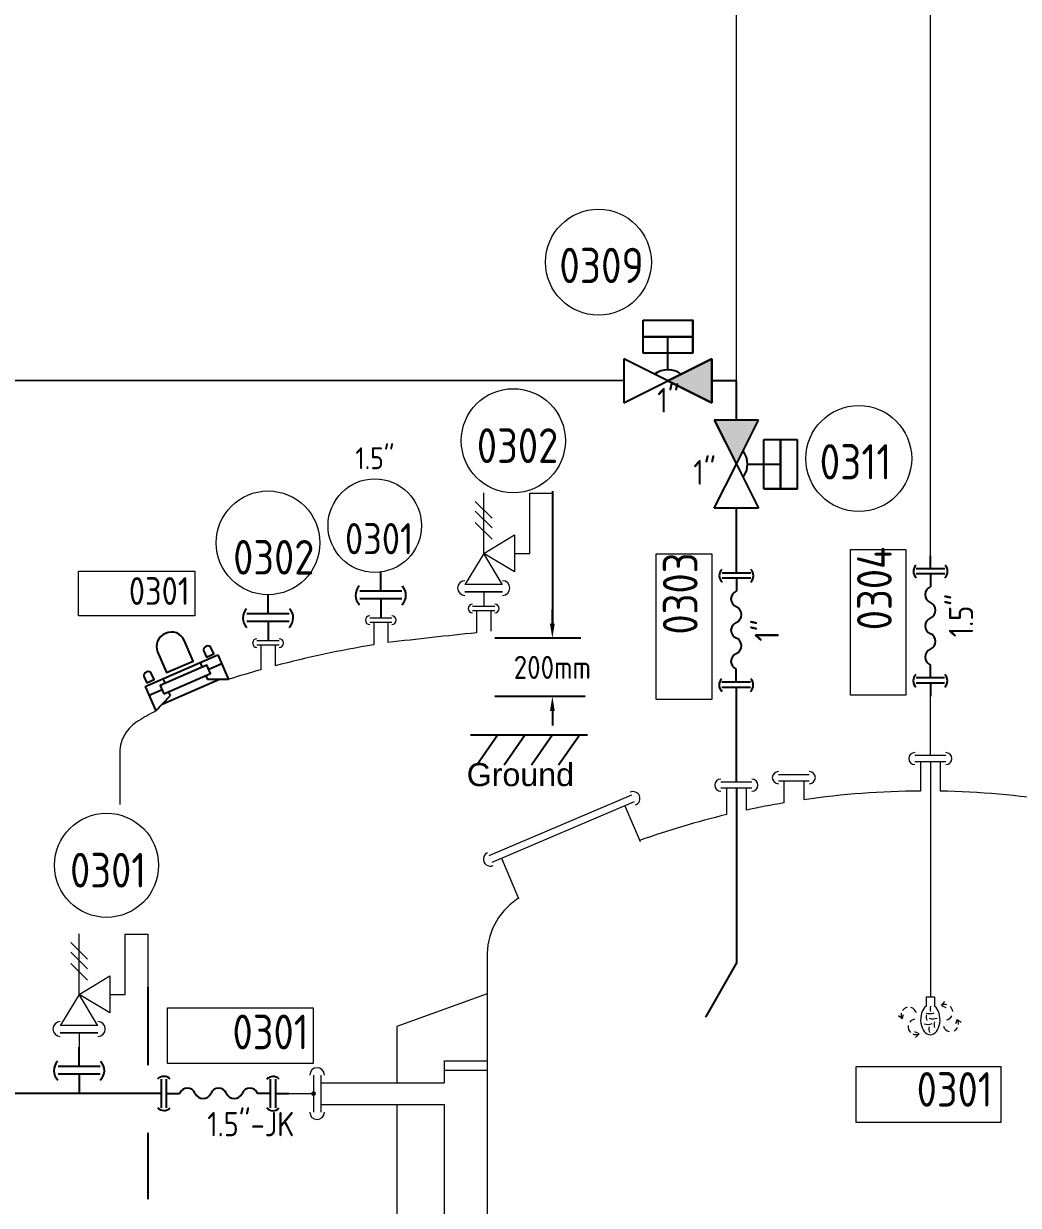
# Model space of a CAD drawing. Header units: millimetres. Extents: x -68339142 to 208, y -167 to 82456658.
# Drawn here: x -68328338.8 to -68327993.9, y 82448526.5 to 82448936 of the extents above; entities that cross this region are included whole.
import ezdxf

# ---------------------------------------------------------------- set-up
doc = ezdxf.new("R2010")
doc.units = ezdxf.units.MM
doc.header["$MEASUREMENT"] = 0
doc.linetypes.add('JIS_02_0.7', pattern=[1.35, 0.75, -0.6])
for name, color, linetype in [('WFI', 100, 'Continuous'), ('冷冻水出', 52, 'Continuous'), ('显示层', 40, 'JIS_02_0.7'), ('药液', 210, 'Continuous')]:
    doc.layers.add(name, color=color, linetype=linetype)
doc.styles.add('SimHei', font='arial.ttf')
doc.styles.get("Standard").update_dxf_attribs({"font": 'gbenor.shx', "bigfont": 'gbcbig.shx'})
doc.dimstyles.get("Standard").update_dxf_attribs({"dimtxt": 0.18, "dimasz": 0.18, "dimexe": 0.18, "dimexo": 0.0625, "dimgap": 0.09, "dimtad": 0, "dimtih": 1, "dimtoh": 1, "dimdec": 4, "dimzin": 0, "dimdsep": 46, "dimtxsty": 'Standard', "dimcen": 0.09, "dimadec": 0, "dimazin": 0, "dimtfac": 1, "dimtdec": 4, "dimtofl": 0, "dimtmove": 0, "dimatfit": 3, "dimfxl": 1, "dimtolj": 1, "dimtzin": 0, "dimarcsym": 0})

# ---------------------------------------------------------------- blocks, each defined once
blk = doc.blocks.new('*U94')
at = {"color": 7, "linetype": 'ByBlock', "lineweight": 9}
for p, q in [((0, 13.74), (0, 29.42)), ((11.94, 13.74), (11.94, 29.39)), ((11.94, 29.39), (17.83, 29.39)), ((17.83, 29.39), (17.83, 15.59)), ((-2.17, 27.23), (2.2, 22.87)), ((-2.17, 24.72), (2.2, 20.35)), ((-2.17, 21.78), (2.2, 17.41)), ((0, 13.74), (8.01, 18.55)), ((8.01, 18.55), (8.01, 8.93)), ((0, 13.74), (-4.81, 5.72)), ((8.01, 8.93), (0, 13.74)), ((4.81, 5.72), (0, 13.74)), ((8.01, 13.74), (11.94, 13.74)), ((-4.88, 5.72), (4.88, 5.72)), ((4.88, 3.77), (-4.88, 3.77)), ((-4.88, 3.77), (4.88, 3.77)), ((-4.81, 5.72), (4.81, 5.72)), ((0, 3.77), (0, 0))]:
    blk.add_line(p, q, dxfattribs=at)
at = {"color": 1, "linetype": 'ByBlock', "lineweight": 9}
blk.add_circle((7.12, 47.21), 13.5, dxfattribs=at)
at = {"color": 7, "linetype": 'ByBlock', "lineweight": 9}
for centre, start, end in [((-4.88, 4.75), 90, 270), ((4.88, 4.75), 270, 90)]:
    blk.add_arc(centre, 1.91, start, end, dxfattribs=at)
at = {"color": 1, "linetype": 'ByBlock', "lineweight": 9}
for tag, p, height, flags in [('YQJ_CODE', (-1.59, 49.79), 9, 2), ('YQJ_ITEMID', (12.3, -9.27), 5, 1), ('YQJ_CLASS_NAME', (12.34, -15.05), 5, 1), ('品牌', (13.52, -20.57), 5, 1), ('供电电源', (13.41, -26.42), 5, 1), ('控制方式', (13.73, -33.14), 5, 1), ('输出信号类型1', (14.15, -39.41), 5, 1), ('输出信号类型2', (13.98, -46.43), 5, 1)]:
    blk.add_attdef(tag, p, '', height=height, dxfattribs=dict(at, flags=flags))
for tag, p, height in [('YQJ_NO', (-2.35, 41.44), 9), ('尺寸', (-3.91, -23.23), 6.3)]:
    blk.add_attdef(tag, p, '', height=height, dxfattribs=at)
blk = doc.blocks.new('*U274')
at = {"color": 0}
for p, q in [((3.38, -3.71), (3.38, 3.71)), ((4.72, -3.71), (4.72, 3.71)), ((31.7, -3.76), (31.7, 3.66)), ((33.04, -3.76), (33.04, 3.66)), ((3.38, 0), (0, 0)), ((4.72, 0), (8.1, 0)), ((31.7, -0.05), (28.32, -0.05)), ((33.04, -0.05), (36.42, -0.05))]:
    blk.add_line(p, q, dxfattribs=at)
at = {"color": 1, "linetype": 'ByBlock', "lineweight": 9}
blk.add_lwpolyline([(42.77, 7.77), (4.97, 7.77), (4.97, 22.17), (42.77, 22.17)], close=True, dxfattribs=at)
at = {"color": 0}
for centre, radius, start, end in [((4.03, 2.09), 2.34, 46.4792, 135.7809), ((32.35, 2.04), 2.34, 46.4792, 135.7809), ((10.12, -0.84), 2.19, 22.6199, 157.3801), ((18.22, -0.84), 2.19, 22.6199, 157.3801), ((26.32, -0.84), 2.19, 22.6199, 157.3801), ((14.17, 0.84), 2.19, 202.6199, 337.3801), ((22.27, 0.84), 2.19, 202.6199, 337.3801), ((4.03, -2.09), 2.34, 224.2191, 313.5208), ((32.35, -2.14), 2.34, 224.2191, 313.5208)]:
    blk.add_arc(centre, radius, start, end, dxfattribs=at)
at = {"color": 1, "linetype": 'ByBlock', "lineweight": 9}
for tag, p, height, flags in [('YQJ_CODE', (5.45, 11.57), 9, 2), ('YQJ_ITEMID', (27.59, -18.03), 5, 1), ('YQJ_CLASS_NAME', (28.04, -23.51), 5, 1)]:
    blk.add_attdef(tag, p, '', height=height, dxfattribs=dict(at, flags=flags))
for tag, p, height in [('YQJ_NO', (21.81, 11.43), 9), ('尺寸', (15.28, -11.11), 6.3)]:
    blk.add_attdef(tag, p, '', height=height, dxfattribs=at)
blk = doc.blocks.new('*U40')
at = {"color": 0}
for p, q in [((0, 6.99), (0, 12)), ((5.49, 6.99), (-5.49, 6.99)), ((5.49, 5.01), (-5.49, 5.01)), ((0, 5.01), (0, 0))]:
    blk.add_line(p, q, dxfattribs=at)
for centre, start, end in [((-3.1, 5.97), 136.4792, 225.7809), ((3.1, 5.97), 314.2191, 43.5208)]:
    blk.add_arc(centre, 3.47, start, end, dxfattribs=at)
blk = doc.blocks.new('*U107')
at = {"color": 0}
for p, q in [((3.38, -3.71), (3.38, 3.71)), ((4.72, -3.71), (4.72, 3.71)), ((31.7, -3.76), (31.7, 3.66)), ((33.04, -3.76), (33.04, 3.66)), ((3.38, 0), (0, 0)), ((4.72, 0), (8.1, 0)), ((31.7, -0.05), (28.32, -0.05)), ((33.04, -0.05), (36.42, -0.05))]:
    blk.add_line(p, q, dxfattribs=at)
at = {"color": 1, "linetype": 'ByBlock', "lineweight": 9}
blk.add_lwpolyline([(38.03, 6.35), (0.23, 6.35), (0.23, 20.75), (38.03, 20.75)], close=True, dxfattribs=at)
at = {"color": 0}
for centre, radius, start, end in [((4.03, 2.09), 2.34, 46.4792, 135.7809), ((32.35, 2.04), 2.34, 46.4792, 135.7809), ((10.12, -0.84), 2.19, 22.6199, 157.3801), ((18.22, -0.84), 2.19, 22.6199, 157.3801), ((26.32, -0.84), 2.19, 22.6199, 157.3801), ((14.17, 0.84), 2.19, 202.6199, 337.3801), ((22.27, 0.84), 2.19, 202.6199, 337.3801), ((4.03, -2.09), 2.34, 224.2191, 313.5208), ((32.35, -2.14), 2.34, 224.2191, 313.5208)]:
    blk.add_arc(centre, radius, start, end, dxfattribs=at)
at = {"color": 1, "linetype": 'ByBlock', "lineweight": 9}
for tag, p, height, flags in [('YQJ_CODE', (0.71, 10.15), 9, 2), ('YQJ_ITEMID', (27.59, -18.03), 5, 1), ('YQJ_CLASS_NAME', (28.04, -23.51), 5, 1)]:
    blk.add_attdef(tag, p, '', height=height, dxfattribs=dict(at, flags=flags))
for tag, p, height in [('YQJ_NO', (17.08, 10.01), 9), ('尺寸', (15.28, -11.11), 6.3)]:
    blk.add_attdef(tag, p, '', height=height, dxfattribs=at)
blk = doc.blocks.new('*U96')
at = {"color": 7}
for p, q in [((-14.77, 1.84), (8.79, 12.04)), ((8.79, 12.04), (12.25, 4.05)), ((3.04, 9.55), (3.72, 7.99)), ((10.06, 9.11), (5.86, 7.3)), ((9.31, 4.04), (-9.31, -4.04)), ((-9.02, 4.33), (-8.34, 2.77)), ((4.88, 5.3), (5.44, 4.02)), ((12.25, 4.05), (5.44, 4.02)), ((-14.77, 1.84), (-11.31, -6.14)), ((-9.3, 0.73), (-13.5, -1.08)), ((-7.18, 0.08), (-6.62, -1.2)), ((-11.31, -6.14), (-6.62, -1.2))]:
    blk.add_line(p, q, dxfattribs=at)
at = {"color": 1, "linetype": 'ByBlock', "lineweight": 9}
blk.add_lwpolyline([(-36.43, 39.14), (1.37, 39.14), (1.37, 24.74), (-36.43, 24.74)], close=True, dxfattribs=at)
at = {"color": 7}
for points in [[(-10.74, 13.07), (-7.83, 6.34), (0.77, 10.05), (-2.15, 16.79)], [(4.27, 13.21), (5.09, 11.33), (7.49, 12.37), (6.68, 14.25)], [(-15.09, 4.85), (-14.28, 2.97), (-11.87, 4.01), (-12.69, 5.9)]]:
    blk.add_lwpolyline(points, dxfattribs=at)
blk.add_lwpolyline([(-8.73, -0.59), (6.43, 5.97), (5.27, 8.66), (-9.89, 2.1)], close=True, dxfattribs=at)
for centre, major_axis in [((-6.44, 14.93), (-4.3, -1.86)), ((5.48, 13.73), (-1.2, -0.52)), ((-13.89, 5.37), (-1.2, -0.52))]:
    blk.add_ellipse(centre, major_axis=major_axis, ratio=0.951302, start_param=3.141593, end_param=6.283185, dxfattribs=at)
at = {"color": 1, "linetype": 'ByBlock', "lineweight": 9}
for tag, p, height, flags in [('YQJ_CODE', (-33.78, 28.34), 9, 2), ('YQJ_ITEMID', (12.3, -9.27), 5, 1), ('YQJ_CLASS_NAME', (12.34, -15.05), 5, 1), ('品牌', (13.52, -20.57), 5, 1), ('供电电源', (13.41, -26.42), 5, 1), ('控制方式', (13.73, -33.14), 5, 1), ('输出信号类型1', (14.15, -39.41), 5, 1), ('输出信号类型2', (13.98, -46.43), 5, 1)]:
    blk.add_attdef(tag, p, '', height=height, dxfattribs=dict(at, flags=flags))
for tag, p, height in [('YQJ_NO', (-20.08, 28.25), 9), ('尺寸', (-1.65, -7.04), 3.5)]:
    blk.add_attdef(tag, p, '', height=height, dxfattribs=at)
blk = doc.blocks.new('*U67')
at = {"color": 1, "linetype": 'ByBlock', "lineweight": 9}
blk.add_circle((0, 13.5), 13.5, dxfattribs=at)
at = {"color": 1, "linetype": 'ByBlock', "lineweight": 13, "flags": 2}
blk.add_attdef('YQJ_CODE', (-6.47, 13.23), '', height=9, dxfattribs=at)
at = {"color": 1, "linetype": 'ByBlock', "lineweight": 13}
blk.add_attdef('YQJ_NO', (-9.08, 5.24), '', height=9, dxfattribs=at)
at = {"color": 1, "linetype": 'ByBlock', "lineweight": 9, "flags": 1}
for tag, p in [('YQJ_ITEMID', (23.25, 7.98)), ('YQJ_CLASS_NAME', (23.27, 3.68)), ('品牌', (23.69, -0.69)), ('供电电源', (23.78, -5.23)), ('控制方式', (23.91, -9.99)), ('量程上限', (23.64, -14.93)), ('量程下限', (23.51, -19.97)), ('输入信号类型1', (23.46, -25.29)), ('输入信号类型2', (23.28, -30.48))]:
    blk.add_attdef(tag, p, '', height=5, dxfattribs=at)
at = {"color": 1, "linetype": 'ByBlock', "lineweight": 9}
blk.add_attdef('尺寸', (-11.61, -20.93), '', height=6.3, dxfattribs=at)
blk = doc.blocks.new('*U262')
at = {"color": 7, "linetype": 'ByBlock', "lineweight": 9}
for p, q in [((0, 3.81), (0, 0)), ((-1.12, 0), (1.12, 0)), ((-1.12, 0), (-1.12, -2.43)), ((1.12, 0), (1.12, -2.43)), ((2.94, -2.25), (3.8, -1.28)), ((2.94, -2.25), (4.03, -2.83)), ((-7.31, -5.79), (-8.32, -4.97)), ((-7.31, -5.79), (-6.95, -4.59)), ((6.97, -5.93), (6.55, -7.09)), ((6.97, -5.93), (8.06, -6.65)), ((-2.95, -9.68), (-4.08, -9.17)), ((-2.95, -9.68), (-3.89, -10.58))]:
    blk.add_line(p, q, dxfattribs=at)
at = {"color": 1, "linetype": 'ByBlock', "lineweight": 9}
blk.add_lwpolyline([(-19.37, -32.64), (18.43, -32.64), (18.43, -18.24), (-19.37, -18.24)], close=True, dxfattribs=at)
at = {"color": 7, "linetype": 'ByBlock', "lineweight": 9}
for centre, radius, start, end in [((-5.61, -4.72), 2.01, 102.1827, 145.247), ((-5.61, -4.72), 2.01, 14.7868, 74.6837), ((2.13, -3.11), 2.18, 162.5937, 200.2735), ((3.85, -4.05), 2.01, 76.8892, 116.7722), ((3.85, -4.05), 2.01, 5.0626, 48.8483), ((-5.61, -4.72), 2.01, 166.9113, 212.0614), ((-3.77, -7.85), 2.01, 96.8728, 141.4084), ((-0.15, -1.44), 2.96, 251.3051, 292.5207), ((1.1, -5.4), 2.18, 162.5937, 200.2735), ((0.62, -2.81), 2.96, 251.3051, 292.5207), ((3.85, -4.05), 2.01, 279.4976, 332.2712), ((5.32, -7.08), 2.01, 356.7415, 34.6862), ((-3.77, -7.85), 2.01, 170.8055, 226.8648), ((-0.63, -4.24), 2.96, 251.3051, 292.5207), ((1.8, -8.53), 2.18, 162.5937, 200.2735), ((3.15, -7.22), 2.18, 162.5937, 200.2735), ((5.32, -7.08), 2.01, 197.4115, 258.7926), ((5.32, -7.08), 2.01, 296.0488, 333.2068), ((-3.77, -7.85), 2.01, 246.4553, 294.1474)]:
    blk.add_arc(centre, radius, start, end, dxfattribs=at)
blk.add_ellipse((0, -5.95), major_axis=(0, 3.93), ratio=0.642386, start_param=0.459028, end_param=5.823028, dxfattribs=at)
at = {"color": 1, "linetype": 'ByBlock', "lineweight": 9}
for tag, p, height, flags in [('YQJ_ITEMID', (18.41, -12.11), 5, 1), ('YQJ_CLASS_NAME', (18.82, -17.53), 5, 1), ('YQJ_CODE', (-16.9, -28.43), 9, 2)]:
    blk.add_attdef(tag, p, '', height=height, dxfattribs=dict(at, flags=flags))
blk.add_attdef('YQJ_NO', (-3.55, -28.63), '', height=9, dxfattribs=at)
blk = doc.blocks.new('*U348')
at = {"color": 7, "linetype": 'ByBlock', "lineweight": 9}
for p, q in [((0, 13.74), (0, 29.42)), ((11.94, 13.74), (11.94, 29.39)), ((11.94, 29.39), (17.83, 29.39)), ((17.83, 29.39), (17.83, 15.59)), ((-2.17, 27.23), (2.2, 22.87)), ((-2.17, 24.72), (2.2, 20.35)), ((-2.17, 21.78), (2.2, 17.41)), ((0, 13.74), (8.01, 18.55)), ((8.01, 18.55), (8.01, 8.93)), ((0, 13.74), (-4.81, 5.72)), ((8.01, 8.93), (0, 13.74)), ((4.81, 5.72), (0, 13.74)), ((8.01, 13.74), (11.94, 13.74)), ((-4.88, 5.72), (4.88, 5.72)), ((4.88, 3.77), (-4.88, 3.77)), ((-4.88, 3.77), (4.88, 3.77)), ((-4.81, 5.72), (4.81, 5.72)), ((0, 3.77), (0, 0))]:
    blk.add_line(p, q, dxfattribs=at)
at = {"color": 1, "linetype": 'ByBlock', "lineweight": 9}
blk.add_circle((7.69, 42.95), 13.5, dxfattribs=at)
at = {"color": 7, "linetype": 'ByBlock', "lineweight": 9}
for centre, start, end in [((-4.88, 4.75), 90, 270), ((4.88, 4.75), 270, 90)]:
    blk.add_arc(centre, 1.91, start, end, dxfattribs=at)
at = {"color": 1, "linetype": 'ByBlock', "lineweight": 9}
for tag, p, height, flags in [('YQJ_CODE', (-1.02, 45.53), 9, 2), ('YQJ_ITEMID', (12.3, -9.27), 5, 1), ('YQJ_CLASS_NAME', (12.34, -15.05), 5, 1), ('品牌', (13.52, -20.57), 5, 1), ('供电电源', (13.41, -26.42), 5, 1), ('控制方式', (13.73, -33.14), 5, 1), ('输出信号类型1', (14.15, -39.41), 5, 1), ('输出信号类型2', (13.98, -46.43), 5, 1)]:
    blk.add_attdef(tag, p, '', height=height, dxfattribs=dict(at, flags=flags))
for tag, p, height in [('YQJ_NO', (-1.78, 37.18), 9), ('尺寸', (-3.91, -23.23), 6.3)]:
    blk.add_attdef(tag, p, '', height=height, dxfattribs=at)
blk = doc.blocks.new('*D440')
at = {"layer": 'Defpoints', "color": 0, "linetype": 'ByBlock', "transparency": 16777216}
for p in [(-68328145.54, 82448723.03), (-68328155.46, 82448702.84), (-68328144.04, 82448702.84)]:
    blk.add_point(p, dxfattribs=at)
at = {"layer": '显示层', "color": 0, "linetype": 'ByBlock', "lineweight": -2, "transparency": 16777216}
for p, q in [((-68328155.46, 82448728.03), (-68328155.46, 82448733.03)), ((-68328145.54, 82448723.03), (-68328175.46, 82448723.03)), ((-68328144.04, 82448702.84), (-68328175.46, 82448702.84)), ((-68328155.46, 82448697.84), (-68328155.46, 82448692.84))]:
    blk.add_line(p, q, dxfattribs=at)
at = {"layer": '显示层', "color": 0, "linetype": 'ByBlock', "transparency": 16777216}
for points in [[(-68328156.29, 82448728.03), (-68328154.63, 82448728.03), (-68328155.46, 82448723.03)], [(-68328156.29, 82448697.84), (-68328154.63, 82448697.84), (-68328155.46, 82448702.84)]]:
    blk.add_solid(points, dxfattribs=at)
at = {"layer": '显示层', "color": 0, "linetype": 'ByBlock', "transparency": 16777216, "insert": (-68328155.46, 82448712.93), "char_height": 8, "attachment_point": 5}
blk.add_mtext('\\A1;200mm', dxfattribs=at)
blk = doc.blocks.new('*U290')
at = {"color": 0}
for p, q in [((-6.33, 7.03), (-6.33, 15.47)), ((-6.33, 15.47), (6.33, 15.47)), ((6.33, 11.25), (-6.33, 11.25)), ((-6.33, 11.25), (6.33, 11.25)), ((0, 2.81), (0, 11.25)), ((6.33, 7.03), (-6.33, 7.03)), ((0, 0), (-11.25, 5.62)), ((-11.25, 5.62), (-11.25, -5.62)), ((0, 0), (11.25, 5.62)), ((11.25, 5.62), (11.25, -5.62)), ((-11.25, -5.62), (0, 0)), ((11.25, -5.62), (0, 0))]:
    blk.add_line(p, q, dxfattribs=at)
blk.add_lwpolyline([(6.33, 7.03), (6.33, 7.03), (6.33, 15.47), (6.33, 15.47)], close=True, dxfattribs=at)
at = {"color": 1, "linetype": 'ByBlock', "lineweight": 9}
blk.add_circle((-17.72, 30.27), 13.5, dxfattribs=at)
at = {"color": 0}
blk.add_arc((0, -2.81), 5.62, 53.1301, 126.8699, dxfattribs=at)
at = {"color": 1, "linetype": 'ByBlock', "lineweight": 9}
for tag, p, height, flags in [('YQJ_CODE', (-25.43, 32.95), 9, 2), ('YQJ_ITEMID', (12.3, -9.27), 5, 1), ('YQJ_CLASS_NAME', (12.34, -15.05), 5, 1), ('品牌', (13.52, -20.57), 5, 1), ('供电电源', (13.41, -26.42), 5, 1), ('控制方式', (13.73, -33.14), 5, 1), ('输出信号类型1', (14.15, -39.41), 5, 1), ('输出信号类型2', (13.98, -46.43), 5, 1)]:
    blk.add_attdef(tag, p, '', height=height, dxfattribs=dict(at, flags=flags))
for tag, p, height in [('YQJ_NO', (-27.71, 24.94), 9), ('尺寸', (-2.71, -8.1), 6.3)]:
    blk.add_attdef(tag, p, '', height=height, dxfattribs=at)
blk = doc.blocks.new('*U346')
h = blk.add_hatch(color=256)
h.dxf.hatch_style = 1
h.paths.add_polyline_path([(11.25, -5.62), (11.25, 5.63), (0, 0)])
at = {"color": 0}
for p, q in [((11.25, 5.63), (0, 0)), ((11.25, -5.62), (11.25, 5.63)), ((0, 0), (11.25, -5.62))]:
    blk.add_line(p, q, dxfattribs=at)
blk = doc.blocks.new('*U347')
at = {"color": 0}
for p, q in [((5.62, 11.25), (-5.63, 11.25)), ((-5.63, 11.25), (0, 0)), ((0, 0), (5.62, 11.25)), ((7.03, -6.33), (7.03, 6.33)), ((7.03, 6.33), (15.47, 6.33)), ((11.25, -6.33), (11.25, 6.33)), ((11.25, 6.33), (11.25, -6.33)), ((15.47, 6.33), (15.47, -6.33)), ((-5.63, -11.25), (0, 0)), ((0, 0), (5.62, -11.25)), ((2.81, 0), (11.25, 0)), ((5.62, -11.25), (-5.63, -11.25))]:
    blk.add_line(p, q, dxfattribs=at)
blk.add_lwpolyline([(7.03, -6.33), (7.03, -6.33), (15.47, -6.33), (15.47, -6.33)], close=True, dxfattribs=at)
at = {"color": 1, "linetype": 'ByBlock', "lineweight": 9}
blk.add_circle((31.24, 1.44), 13.5, dxfattribs=at)
at = {"color": 0}
blk.add_arc((-2.81, 0), 5.63, 323.1302, 36.87, dxfattribs=at)
at = {"color": 1, "linetype": 'ByBlock', "lineweight": 9}
for tag, p, height, flags in [('YQJ_CODE', (23.53, 4.11), 9, 2), ('YQJ_ITEMID', (12.3, -9.27), 5, 1), ('YQJ_CLASS_NAME', (12.34, -15.05), 5, 1), ('品牌', (13.52, -20.57), 5, 1), ('供电电源', (13.41, -26.42), 5, 1), ('控制方式', (13.73, -33.14), 5, 1), ('输出信号类型1', (14.15, -39.41), 5, 1), ('输出信号类型2', (13.98, -46.43), 5, 1)]:
    blk.add_attdef(tag, p, '', height=height, dxfattribs=dict(at, flags=flags))
for tag, p, height in [('YQJ_NO', (21.25, -3.9), 9), ('尺寸', (-10.99, -5.24), 6.3)]:
    blk.add_attdef(tag, p, '', height=height, dxfattribs=at)
blk = doc.blocks.new('*U43')
h = blk.add_hatch(color=256)
h.dxf.hatch_style = 1
h.paths.add_polyline_path([(5.625, 11.25), (-5.625, 11.25), (0, 0)])
at = {"color": 0}
for p, q in [((5.625, 11.25), (-5.625, 11.25)), ((-5.625, 11.25), (0, 0)), ((0, 0), (5.625, 11.25))]:
    blk.add_line(p, q, dxfattribs=at)
blk = doc.blocks.new('*U458')
at = {"color": 1, "linetype": 'ByBlock', "lineweight": 9}
blk.add_circle((0, 13.5), 13.5, dxfattribs=at)
blk.add_attdef('尺寸', (-5.58, 29.8), '', height=6.3, dxfattribs=at)
at = {"color": 1, "linetype": 'ByBlock', "lineweight": 13, "flags": 2}
blk.add_attdef('YQJ_CODE', (-5.23, 13.23), '', height=9, dxfattribs=at)
at = {"color": 1, "linetype": 'ByBlock', "lineweight": 13}
blk.add_attdef('YQJ_NO', (-8.61, 5.24), '', height=9, dxfattribs=at)
at = {"color": 1, "linetype": 'ByBlock', "lineweight": 9, "flags": 1}
for tag, p in [('YQJ_ITEMID', (25, 7.98)), ('YQJ_CLASS_NAME', (25.01, 3.68)), ('品牌', (25.43, -0.69)), ('供电电源', (25.52, -5.23)), ('控制方式', (25.66, -9.99)), ('量程上限', (25.39, -14.93)), ('量程下限', (25.26, -19.97)), ('输入信号类型1', (25.21, -25.29)), ('输入信号类型2', (25.03, -30.48))]:
    blk.add_attdef(tag, p, '', height=5, dxfattribs=at)
blk = doc.blocks.new('TANK_N_BIG_L')
at = {"linetype": 'ByBlock', "lineweight": 5}
for p, q in [((219.24, 117.16), (208.51, 117.16)), ((219.24, 115.01), (208.51, 115.01)), ((210.43, 115.01), (210.43, 104.83)), ((217.31, 115.01), (217.31, 104.83)), ((161.19, 110.57), (171.92, 110.57)), ((152, 107.96), (141.27, 107.96)), ((161.19, 108.42), (171.92, 108.42)), ((163.12, 108.42), (163.12, 100.74)), ((170, 108.42), (170, 101.82)), ((110.26, 103.36), (60.84, 82.38)), ((152, 105.81), (141.27, 105.81)), ((143.2, 105.81), (143.2, 96.67)), ((150.08, 105.81), (150.08, 98.24)), ((111.22, 101.09), (61.8, 80.11)), ((60.26, 47.02), (60.26, -283.59)), ((60.26, 34.63), (28.94, 23.23)), ((28.94, 23.23), (28.94, 3.73)), ((45.35, 11.35), (60.26, 11.35)), ((45.35, 11.35), (45.35, 3.73)), ((0, 6.44), (0, -6.44)), ((2.58, 6.44), (2.58, -6.44)), ((45.35, 8.13), (60.26, 8.13)), ((2.58, 3.73), (45.35, 3.73)), ((2.58, -3.73), (45.35, -3.73)), ((28.94, -3.73), (28.94, -140.59)), ((45.35, -3.73), (45.35, -146.57))]:
    blk.add_line(p, q, dxfattribs=at)
at = {"lineweight": 5}
for p, q in [((108, 99.72), (113.26, 87.34)), ((65.18, 81.54), (71.07, 67.65))]:
    blk.add_line(p, q, dxfattribs=at)
at = {"linetype": 'ByBlock', "lineweight": 5}
for centre, radius, start, end in [((208.51, 116.08), 2.1, 90, 270), ((219.24, 116.08), 2.1, 270, 90), ((161.19, 109.49), 2.1, 90, 270), ((171.92, 109.49), 2.1, 270, 90), ((141.27, 106.89), 2.1, 90, 270), ((152, 106.89), 2.1, 270, 90), ((110.77, 102.24), 2.42, 293.0008, 113.0008), ((211.86, -187.23), 292.07, 90.2811, 98.2421), ((211.54, -195.61), 300.5, 81.1553, 88.9004), ((212.19, -190.19), 295.04, 99.5749, 102.154), ((212.19, -190.19), 295.04, 103.524, 109.6249), ((61.32, 81.24), 2.42, 113.0008, 293.0008), ((83.33, 48.1), 23.08, 123.8959, 182.4966), ((190.54, -119.56), 222.09, 122.5441, 122.7331), ((1.29, 6.44), 2.52, 0, 180), ((1.29, -6.44), 2.52, 180, 0)]:
    blk.add_arc(centre, radius, start, end, dxfattribs=at)
blk = doc.blocks.new('Jacket_Symbol_01')
blk.add_circle((0, 0), 0.5)

msp = doc.modelspace()

# ---------------------------------------------------------------- linework, layer by layer
for p, q in [((-68328155.45884, 82448774.03239), (-68328155.45884, 82448751.08098)), ((-68328295.71017, 82448602.10193), (-68328295.71017, 82448575.07739)), ((-68328295.71017, 82448551.60629), (-68328295.71017, 82448528.65487))]:
    msp.add_line(p, q)
at = {"color": 0}
msp.add_line((-68328155.45884, 82448760.12269), (-68328155.45884, 82448725.41802), dxfattribs=at)
at = {"linetype": 'ByBlock', "lineweight": 5}
for p, q in [((-68328175.44266, 82448734.07469), (-68328183.10841, 82448734.07469)), ((-68328175.44266, 82448732.54154), (-68328183.10841, 82448732.54154)), ((-68328181.73206, 82448732.54154), (-68328181.73206, 82448724.92856)), ((-68328176.81901, 82448732.54154), (-68328176.81901, 82448725.445)), ((-68328211.11759, 82448730.00588), (-68328218.78334, 82448730.00588)), ((-68328211.11759, 82448728.47273), (-68328218.78334, 82448728.47273)), ((-68328217.40699, 82448728.47273), (-68328217.40699, 82448720.75496)), ((-68328212.49394, 82448728.47273), (-68328212.49394, 82448721.52517)), ((-68328250.19472, 82448722.13878), (-68328257.86046, 82448722.13878)), ((-68328250.19472, 82448720.60563), (-68328257.86046, 82448720.60563)), ((-68328256.48412, 82448720.60563), (-68328256.48412, 82448712.10565)), ((-68328251.57107, 82448720.60563), (-68328251.57107, 82448713.44539)), ((-68328305.39793, 82448682.64339), (-68328305.39793, 82448665.45301))]:
    msp.add_line(p, q, dxfattribs=at)
for centre, radius, start, end in [((-68328183.10841, 82448733.30811), 1.50111, 90, 270), ((-68328175.44266, 82448733.30811), 1.50111, 270, 90), ((-68328218.78334, 82448729.23931), 1.50111, 90, 270), ((-68328211.11759, 82448729.23931), 1.50111, 270, 90), ((-68327835.56732, 82445455.36837), 3287.83423, 96.04367637, 96.58302441), ((-68328257.86046, 82448721.3722), 1.50111, 90, 270), ((-68328159.02034, 82448364.36832), 361.1377, 99.3040871, 104.8491754), ((-68328250.19472, 82448721.3722), 1.50111, 270, 90), ((-68328159.02034, 82448364.36832), 361.1377, 105.6571164, 107.121535), ((-68328216.84409, 82448556.41983), 160.57925, 107.5777988, 108.4797947), ((-68328216.84411, 82448556.41987), 160.5792, 120.7380328, 121.0686906), ((-68328225.02564, 82448570.46209), 144.32812, 118.0613805, 120.7956097), ((-68328292.81303, 82448683.41411), 12.60608, 123.1881111, 183.3226462)]:
    msp.add_arc(centre, radius, start, end, dxfattribs=at)
at = {"layer": 'WFI', "color": 3, "lineweight": 9}
for p, q in [((-68328091.67131, 82448812.20987), (-68328091.67131, 82449457.37562)), ((-68328024.36937, 82448751.6178), (-68328024.36937, 82449453.97417)), ((-68328024.43611, 82448682.39338), (-68328024.43611, 82448702.9658)), ((-68328024.43613, 82448680.24697), (-68328024.43613, 82448598.8109))]:
    msp.add_line(p, q, dxfattribs=at)
at = {"layer": '冷冻水出'}
msp.add_line((-68328295.50272, 82448565.30428), (-68328621.45884, 82448565.30428), dxfattribs=at)
at = {"layer": '冷冻水出', "lineweight": 9}
msp.add_line((-68328246.85072, 82448565.23754), (-68328238.80754, 82448565.23754), dxfattribs=at)
at = {"layer": '显示层', "color": 7, "linetype": 'ByBlock'}
for p, q in [((-68328183.88572, 82448689.53086), (-68328143.32424, 82448689.53086)), ((-68328174.38317, 82448689.53086), (-68328181.67431, 82448679.01968)), ((-68328164.921, 82448689.53086), (-68328172.21215, 82448679.01968)), ((-68328155.45884, 82448689.53086), (-68328162.74999, 82448679.01968)), ((-68328145.99667, 82448689.53086), (-68328153.28782, 82448679.01968))]:
    msp.add_line(p, q, dxfattribs=at)
at = {"layer": '药液', "color": 6, "linetype": 'ByBlock', "lineweight": -3}
for p, q in [((-68328130.70456, 82448812.22391), (-68329374.38713, 82448812.67112)), ((-68328115.40528, 82448812.21841), (-68328115.43944, 82448812.21842)), ((-68328091.67131, 82448812.20987), (-68328100.14014, 82448812.21292)), ((-68328091.67131, 82448798.62569), (-68328091.67131, 82448812.20987)), ((-68328091.67131, 82448745.60524), (-68328091.67131, 82448768.06127)), ((-68328091.67131, 82448673.19579), (-68328091.67131, 82448705.9868)), ((-68328091.67131, 82448671.04938), (-68328091.67131, 82448610.53195)), ((-68328091.67131, 82448610.53195), (-68328102.43585, 82448591.75289))]:
    msp.add_line(p, q, dxfattribs=at)

# ---------------------------------------------------------------- block references
ref = msp.add_blockref('*U290', (-68328115.42235, 82448812.20987), dxfattribs=dict(xscale=1.3584186, yscale=1.3584186, zscale=1.3584186))
ref.add_attrib('YQJ_NO', '0309', (-68328153.06747, 82448846.08599), dxfattribs={"color": 1, "linetype": 'ByBlock', "lineweight": 9, "height": 12.225767})
ref.add_attrib('尺寸', '1"', (-68328119.10594, 82448801.20746), dxfattribs={"color": 1, "linetype": 'ByBlock', "lineweight": 9, "height": 8.558037})
for name, p, xscale, yscale, zscale in [('*U346', (-68328115.42235, 82448812.20987), 1.3584186, 1.3584186, 1.3584186), ('*U43', (-68328091.67133, 82448783.34348), 1.3584186, 1.3584186, 1.3584186), ('*U40', (-68328214.95047, 82448730.00588), 1.331, 1.331, 1.331), ('*U40', (-68328254.02759, 82448722.13878), 1.331, 1.331, 1.331), ('*U40', (-68328319.52686, 82448565.30428), 1.331, 1.331, 1.331)]:
    msp.add_blockref(name, p, dxfattribs=dict(xscale=xscale, yscale=yscale, zscale=zscale))
ref = msp.add_blockref('*U347', (-68328091.67133, 82448783.34348), dxfattribs=dict(xscale=1.3584186, yscale=1.3584186, zscale=1.3584186))
ref.add_attrib('YQJ_NO', '0311', (-68328062.81155, 82448778.04652), dxfattribs={"color": 1, "linetype": 'ByBlock', "lineweight": 9, "height": 12.225767})
ref.add_attrib('尺寸', '1"', (-68328106.60596, 82448776.22996), dxfattribs={"color": 1, "linetype": 'ByBlock', "lineweight": 9, "height": 8.558037})
ref = msp.add_blockref('*U458', (-68328217.03318, 82448745.84344), dxfattribs=dict(xscale=1.2, yscale=1.2, zscale=1.2))
ref.add_attrib('YQJ_NO', '0301', (-68328227.35983, 82448752.13089), dxfattribs={"color": 1, "linetype": 'ByBlock', "lineweight": 13, "height": 10.8})
ref.add_attrib('尺寸', '1.5"', (-68328223.73169, 82448781.60478), dxfattribs={"color": 1, "linetype": 'ByBlock', "lineweight": 9, "height": 7.56})
ref = msp.add_blockref('*U67', (-68328254.02759, 82448738.11078), dxfattribs=dict(xscale=1.331, yscale=1.331, zscale=1.331))
ref.add_attrib('YQJ_NO', '0302', (-68328266.11375, 82448745.0846), dxfattribs={"color": 1, "linetype": 'ByBlock', "lineweight": 13, "height": 11.979})
ref = msp.add_blockref('*U107', (-68328091.73805, 82448701.47002), dxfattribs=dict(xscale=1.33595186571, yscale=1.33595186571, zscale=1.33595186571, rotation=90))
ref.add_attrib('YQJ_NO', '0303', (-68328105.11663, 82448724.28302), dxfattribs={"color": 1, "linetype": 'ByBlock', "lineweight": 9, "height": 12.023567, "rotation": 90})
ref.add_attrib('尺寸', '1"', (-68328076.89207, 82448721.87688), dxfattribs={"color": 1, "linetype": 'ByBlock', "lineweight": 9, "height": 8.416497, "rotation": 90})
ref = msp.add_blockref('*U107', (-68328024.43611, 82448702.9658), dxfattribs=dict(xscale=1.33595186571, yscale=1.33595186571, zscale=1.33595186571, rotation=90))
ref.add_attrib('YQJ_NO', '0304', (-68328037.8147, 82448725.7788), dxfattribs={"color": 1, "linetype": 'ByBlock', "lineweight": 9, "height": 12.023567, "rotation": 90})
ref.add_attrib('尺寸', '1.5"', (-68328009.59013, 82448723.37266), dxfattribs={"color": 1, "linetype": 'ByBlock', "lineweight": 9, "height": 8.416497, "rotation": 90})
ref = msp.add_blockref('*U96', (-68328280.83121, 82448704.38693), dxfattribs=dict(xscale=1.068761492568, yscale=1.068761492568, zscale=1.068761492568))
ref.add_attrib('YQJ_NO', '0301', (-68328302.29649, 82448734.5776), dxfattribs={"color": 1, "linetype": 'ByBlock', "lineweight": 9, "height": 9.618853})
for name in ['TANK_N_BIG_L', 'Jacket_Symbol_01']:
    msp.add_blockref(name, (-68328238.30754, 82448565.23754))
ref = msp.add_blockref('*U262', (-68328024.43613, 82448598.8109), dxfattribs=dict(xscale=1.331, yscale=1.331, zscale=1.331))
ref.add_attrib('YQJ_NO', '0301', (-68328029.15822, 82448560.70977), dxfattribs={"color": 1, "linetype": 'ByBlock', "lineweight": 9, "height": 11.979})
ref = msp.add_blockref('*U274', (-68328295.50272, 82448565.30428), dxfattribs=dict(xscale=1.33595186571, yscale=1.33595186571, zscale=1.33595186571))
ref.add_attrib('YQJ_NO', '0301', (-68328266.36019, 82448580.5779), dxfattribs={"color": 1, "linetype": 'ByBlock', "lineweight": 9, "height": 12.023567})
ref.add_attrib('尺寸', '1.5"-JK', (-68328275.09586, 82448550.4583), dxfattribs={"color": 1, "linetype": 'ByBlock', "lineweight": 9, "height": 8.416497})
at = {"layer": '冷冻水出', "lineweight": 9}
ref = msp.add_blockref('*U348', (-68328179.27553, 82448734.07469), dxfattribs=dict(at, xscale=1.33595186571, yscale=1.33595186571, zscale=1.33595186571))
ref.add_attrib('YQJ_NO', '0302', (-68328181.65058, 82448783.74766), dxfattribs={"layer": '0', "color": 1, "linetype": 'ByBlock', "lineweight": 9, "height": 12.023567})
ref = msp.add_blockref('*U94', (-68328319.52686, 82448581.27628), dxfattribs=dict(at, xscale=1.33595186571, yscale=1.33595186571, zscale=1.33595186571))
ref.add_attrib('YQJ_NO', '0301', (-68328322.66925, 82448636.64219), dxfattribs={"layer": '0', "color": 1, "linetype": 'ByBlock', "lineweight": 9, "height": 12.023567})

# ---------------------------------------------------------------- texts
at = {"layer": '显示层', "color": 7, "linetype": 'ByBlock', "insert": (-68328185.16592, 82448679.7709), "char_height": 7.986, "attachment_point": 1, "style": 'SimHei'}
msp.add_mtext_dynamic_manual_height_columns('Ground', width=108.7491634, gutter_width=5.324, heights=[-8.25837], dxfattribs=at)

# ---------------------------------------------------------------- dimensions: what is measured, and where the dimension line sits
at = {"layer": '显示层', "color": 7, "linetype": 'ByBlock'}
dim = msp.add_linear_dim(base=(-68328155.45884, 82448702.84086), p1=(-68328145.54221, 82448723.02851), p2=(-68328144.04294, 82448702.84086), angle=90, text='200mm', dimstyle='Standard', override={"dimtxt": 8, "dimasz": 5, "dimexe": 20, "dimexo": 0, "dimgap": 50}, dxfattribs=at)
dim.commit()
dim.dimension.update_dxf_attribs({"geometry": '*D440', "text_midpoint": (-68328155.45884, 82448712.93469), "dimtype": 160})

doc.saveas('drawing.dxf')
